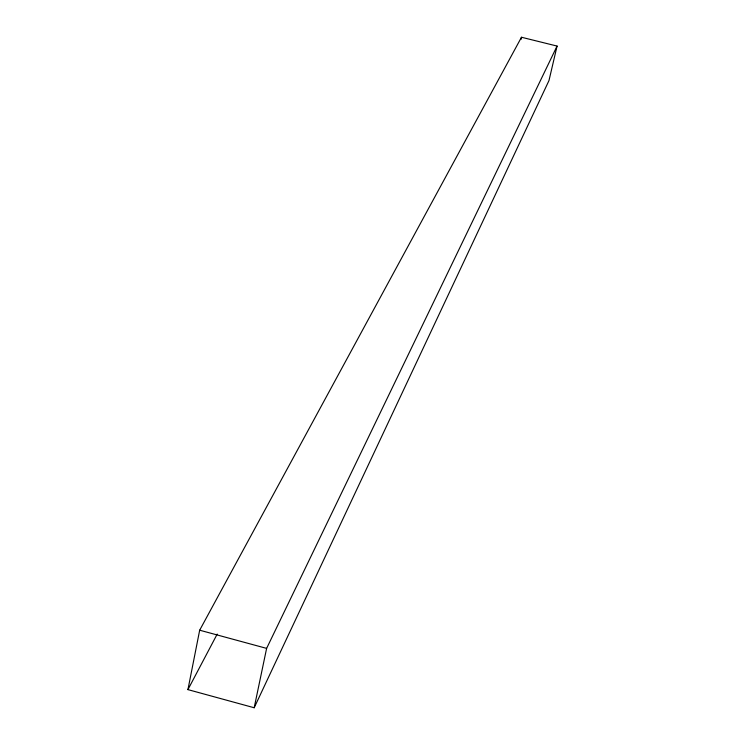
<?xml version="1.0" encoding="UTF-8"?>
<svg xmlns="http://www.w3.org/2000/svg" width="745" height="745" viewBox="0 0 745 745"><rect width="100%" height="100%" fill="white"/><g stroke="black" fill="none" stroke-linecap="round" stroke-linejoin="round"><path stroke-width="1.12" d="M187.936 689.619L199.679 630.205L521.481 37.25L557.064 46.069L548.99 80.544L254.185 707.75L187.936 689.619L217.195 634.097M254.185 707.75L266.617 648.383L557.064 46.069M520.979 39.476L521.481 37.25M199.679 630.205L266.617 648.383"/></g></svg>
